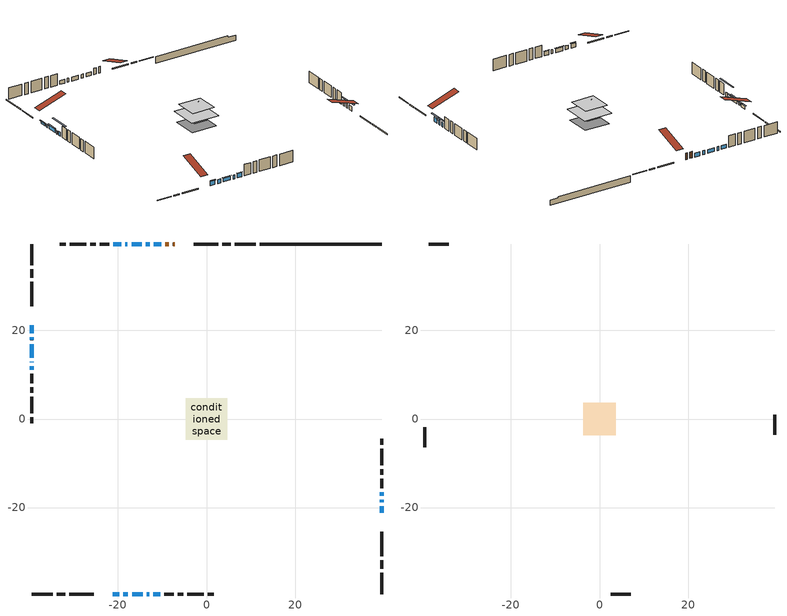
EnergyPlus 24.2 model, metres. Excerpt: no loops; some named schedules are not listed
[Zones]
conditioned space
 floor outside (Floor1 construction): -0.37,-0.37 -0.37,0.37 0.37,0.37 0.37,-0.37 z0.61
 floor adiabatic (AdiabaticFloorConstruction): -4.66,-4.66 -4.66,4.66 4.66,4.66 4.66,-4.66 z1.83
 floor foundation (Slab1 construction): -4.09,-4.09 -4.09,4.09 4.09,4.09 4.09,-4.09 z-1.52
 floor foundation (Slab2 construction): -2.1,-2.1 -2.1,2.1 2.1,2.1 2.1,-2.1 z0
 wall outside (RimJoist1 construction): 11.15,39.51 6.38,39.51 / -39.51,-39.51 -34.74,-39.51 / -39.51,39.51 -39.51,34.74 / 39.51,-39.51 39.51,-34.74 z0.61:0.91
 wall outside (RimJoist2 construction): 5.45,39.51 3.53,39.51 / -33.81,-39.51 -31.89,-39.51 / -39.51,33.81 -39.51,31.89 / 39.51,-33.81 39.51,-31.89 z0.61:0.91
 wall outside (RimJoist3 construction): 2.6,39.51 -2.9,39.51 / -30.96,-39.51 -25.46,-39.51 / -39.51,30.96 -39.51,25.46 / 39.51,-30.96 39.51,-25.46 z0.61:0.91
 wall outside (AdiabaticWallConstruction 1): -7.16,39.51 -7.56,39.51 / -8.49,39.51 -9.29,39.51 z0.61:2.64
 wall outside (AdiabaticWallConstruction): -39.51,21.2 -39.51,19.37 z0.61:1.47; -10.22,39.51 -11.93,39.51 / -12.86,39.51 -13.66,39.51 / -18.75,-39.51 -17.74,-39.51 / -14.59,39.51 -16.92,39.51 / -17.85,39.51 -18.36,39.51 / -13.45,-39.51 -12.94,-39.51 / -19.29,39.51 -21.01,39.51 z0.61:1.83; 39.51,-21.2 39.51,-19.68 / -21.2,-39.51 -19.68,-39.51 / -12.01,-39.51 -10.49,-39.51 / 39.51,-17.29 39.51,-16.58 z0.61:1.98; -39.51,18.45 -39.51,17.83 z0.61:1.22; -16.82,-39.51 -14.38,-39.51 / -39.51,16.91 -39.51,13.86 z0.61:1.78; 39.51,-18.75 39.51,-18.22 z0.61:2.21; -39.51,12.93 -39.51,12.8 z0.61:1.05; -39.51,11.87 -39.51,11.16 z0.61:1.93
 wall outside (Wall1 construction): -21.93,39.51 -24.09,39.51 / -9.56,-39.51 -7.4,-39.51 / -39.51,10.23 -39.51,8.08 / 39.51,-15.65 39.51,-13.5 z0.61:4.27
 wall outside (Wall3 construction): -25.02,39.51 -26.22,39.51 / -6.47,-39.51 -5.28,-39.51 / -39.51,7.15 -39.51,5.95 / 39.51,-12.57 39.51,-11.37 z0.61:4.27
 wall outside (Wall4 construction): -27.14,39.51 -30.85,39.51 / -4.35,-39.51 -0.64,-39.51 / -39.51,5.02 -39.51,1.31 / 39.51,-10.44 39.51,-6.73 z0.61:4.27
 wall outside (Wall5 construction): -31.78,39.51 -33.11,39.51 / 0.29,-39.51 1.62,-39.51 / -39.51,0.38 -39.51,-0.94 / 39.51,-5.8 39.51,-4.47 z0.61:4.27
 wall foundation (FoundationWall1 construction): 12.08,39.51,-1.52 12.08,39.51,0.61 36.77,39.51,0.61 36.77,39.51,0.16 39.51,39.51,0.16 39.51,39.51,-1.52
 window (WindowConstruction): -39.51,21.2 -39.51,19.38 z0.61:1.47
 window (WindowConstruction 5): -10.22,39.51 -11.93,39.51 z0.61:1.83
 window (WindowConstruction 6): 39.51,-21.2 39.51,-19.68 z0.61:1.98
 window (WindowConstruction 7): -12.86,39.51 -13.66,39.51 z0.61:1.83
 window (WindowConstruction 8): -21.2,-39.51 -19.68,-39.51 z0.61:1.98
 window (WindowConstruction 9): -18.75,-39.51 -17.74,-39.51 z0.61:1.83
 window (WindowConstruction 10): -39.51,18.45 -39.51,17.84 z0.61:1.22
 window (WindowConstruction 11): -14.59,39.51 -16.92,39.51 z0.61:1.83
 window (WindowConstruction 12): -16.81,-39.51 -14.38,-39.51 z0.61:1.78
 window (WindowConstruction 13): -39.51,16.91 -39.51,13.86 z0.61:1.78
 window (WindowConstruction 16): -17.85,39.51 -18.36,39.51 z0.61:1.83
 window (WindowConstruction 17): -13.45,-39.51 -12.94,-39.51 z0.61:1.83
 window (WindowConstruction 1): -19.29,39.51 -21,39.51 z0.61:1.83
 window (WindowConstruction 2): -12.01,-39.51 -10.49,-39.51 z0.61:1.98
 window (WindowConstruction 14): 39.51,-18.75 39.51,-18.22 z0.61:2.21
 window (WindowConstruction 15): -39.51,12.93 -39.51,12.8 z0.61:1.04
 window (WindowConstruction 3): 39.51,-17.29 39.51,-16.58 z0.61:1.98
 window (WindowConstruction 4): -39.51,11.87 -39.51,11.16 z0.61:1.93
 door (Door): -7.16,39.51 -7.56,39.51 z0.61:2.64
 door (Door 1): -8.49,39.51 -9.29,39.51 z0.61:2.64
 ceiling adiabatic (AdiabaticFloorConstruction): 4.66,-4.66 4.66,4.66 -4.66,4.66 -4.66,-4.66 z1.83
attic - vented
 floor to conditioned space (Floor2 construction Reversed): -3.67,-3.67 -3.67,3.67 3.67,3.67 3.67,-3.67 z4.27
 floor to conditioned space (Floor3 construction Reversed): -1.98,-1.98 -1.98,1.98 1.98,1.98 1.98,-1.98 z4.27
 floor to conditioned space (Floor4 construction Reversed): -2.1,-2.1 -2.1,2.1 2.1,2.1 2.1,-2.1 z4.27
 wall outside (Wall6 construction): -34.04,39.51 -38.58,39.51 / 2.55,-39.51 7.09,-39.51 / -39.51,-1.87 -39.51,-6.41 / 39.51,-3.54 39.51,1 z0.61:4.27
 roof outside (Roof1 construction): -6.23,39.51,4.27 -6.23,30.42,7.3 -3.83,30.42,7.3 -3.83,39.51,4.27; -22.13,-39.51,4.27 -22.13,-30.42,7.3 -24.53,-30.42,7.3 -24.53,-39.51,4.27; -39.51,22.13,4.27 -30.42,22.13,7.3 -30.42,24.53,7.3 -39.51,24.53,4.27; 39.51,-22.13,4.27 30.42,-22.13,7.3 30.42,-24.53,7.3 39.51,-24.53,4.27
shading: -39.51,19.23 -39.51,21.35 -39.81,21.35 -39.81,19.23 z1.62; 39.51,-18.77 39.51,-22.12 39.81,-22.12 39.81,-18.77 z2.89; -19.53,-39.51 -21.35,-39.51 -21.35,-39.81 -19.53,-39.81 z2.13; -39.51,17.54 -39.51,18.74 -39.81,18.74 -39.81,17.54 z1.52; -14.08,-39.51 -17.11,-39.51 -17.11,-39.66 -14.08,-39.66 z2.08; -39.51,13.56 -39.51,17.21 -39.81,17.21 -39.81,13.56 z2.08; -10.34,-39.51 -12.16,-39.51 -12.16,-39.66 -10.34,-39.66 z2.13; 39.51,-17.92 39.51,-19.05 40.12,-19.05 40.12,-17.92 z2.51; -39.51,12.19 -39.51,13.54 -39.81,13.54 -39.81,12.19 z1.65; 39.51,-15.67 39.51,-18.2 39.81,-18.2 39.81,-15.67 z2.89; -39.51,8.11 -39.51,14.92 -39.81,14.92 -39.81,8.11 z4.98
[Building]
Building 1: Terrain=Suburbs
[Site:Location]
Windsor AP_ON: Latitude {deg}=42.28; Longitude {deg}=-82.96; Time Zone {hr}=-5; Elevation {m}=190; Keep Site Location Information=Yes
[Site:GroundTemperature:Shallow]
6.34957, 4.46684, 4.31606, 5.20952, 8.79623, 12.3662, 15.4612, 17.4219, 17.5884, 15.9938, 12.9777, 9.51722
[Site:WaterMainsTemperature]
Calculation Method=Schedule; Temperature Schedule=mains temperature schedule
[Material] Roughness=Rough; Thermal Absorptance=0.9
Name | Thickness {m} | Conductivity {W/m-K} | Density {kg/m3} | Specific Heat {J/kg-K} | Solar Absorptance | Visible Absorptance
asphalt or fiberglass shingles | 0.00635 | 0.162714 | 1121.4 | 1465.45 | 0.4 | 0.4
ceiling loosefill ins | 0.0846667 | 0.0480833 | 16.02 | 1046.75 | 0.7 | 0.7
ceiling stud and cavity | 0.1397 | 0.0806272 | 65.682 | 1177.47 | 0.7 | 0.7
ceiling stud and cavity 1 | 0.1397 | 0.137024 | 65.682 | 1177.47 | 0.7 | 0.7
ceiling stud and cavity 2 | 0.1397 | 0.135619 | 65.682 | 1177.47 | 0.7 | 0.7
concrete 4.0 in. | 0.1016 | 1.803125 | 2242.8 | 837.4 | 0.7 | 0.7
concrete 8.0 in. | 0.2032 | 1.803125 | 2242.8 | 837.4 | 0.7 | 0.7
door material | 0.04445 | 0.053851 | 512.64 | 1214.23 | 0.7 | 0.7
door material 1 | 0.04445 | 0.327969 | 512.64 | 1214.23 | 0.7 | 0.7
exterior vertical ins | 0.0963331 | 0.029427 | 32.04 | 1214.23 | 0.7 | 0.7
floor covering | 0.0127 | 0.0433444 | 54.468 | 1339.84 | 0.6 | 0.6
floor rigid ins; rim joist rigid ins | 0.051816 | 0.029427 | 32.04 | 1214.23 | 0.7 | 0.7
floor rigid ins 1; wall rigid ins | 0.512978 | 0.029427 | 32.04 | 1214.23 | 0.7 | 0.7
floor stud and cavity | 0.1397 | 0.179417 | 92.3553 | 1139.71 | 0.7 | 0.7
floor stud and cavity 1 | 0.1397 | 1.75129 | 37.0049 | 1207.88 | 0.7 | 0.7
furniture material conditioned space 1 | 0.1524 | 0.115458 | 640.8 | 1214.23 | 0.6 | 0.6
gypsum board | 0.0127 | 0.160291 | 801 | 837.4 | 0.6 | 0.6
gypsum board 1 | 0.0127 | 0.160291 | 801 | 837.4 | 0.7 | 0.7
osb sheathing 0.5 in. | 0.0127 | 0.115458 | 512.64 | 1214.23 | 0.7 | 0.7
osb sheathing 0.75 in. | 0.01905 | 0.115458 | 512.64 | 1214.23 | 0.7 | 0.7
osb sheathing 2.0 in. | 0.0508 | 0.115458 | 512.64 | 1214.23 | 0.7 | 0.7
rim joist stud and cavity | 0.0508 | 0.172285 | 50.32683 | 1063.81 | 0.6 | 0.6
rim joist stud and cavity 1 | 0.0508 | 0.747799 | 125.044 | 1163.47 | 0.6 | 0.6
rim joist stud and cavity 2 | 0.0508 | 0.0337198 | 125.044 | 1163.47 | 0.6 | 0.6
wall stud and cavity | 0.1397 | 0.51858 | 139.0536 | 1170.24 | 0.7 | 0.7
wall stud and cavity 1 | 0.1397 | 0.0996715 | 139.0536 | 1170.24 | 0.7 | 0.7
wall stud and cavity 2 | 0.1397 | 0.528953 | 139.0536 | 1170.24 | 0.7 | 0.7
wall stud and cavity 3 | 0.1397 | 1.13356 | 139.0536 | 1170.24 | 0.7 | 0.7
wall stud and cavity 4 | 0.0889 | 6.1454 | 50.32683 | 1063.81 | 0.6 | 0.6
wall stud and cavity 5 | 0.0889 | 0.380278 | 52.3479 | 1209.89 | 0.7 | 0.7
wall stud and cavity 6 | 0.0889 | 0.391764 | 83.0341 | 1211.67 | 0.7 | 0.7
wood siding | 0.0254 | 0.102417 | 544.68 | 1172.36 | 0.84 | 0.84
wood siding 1 | 0.00254 | 0.102417 | 544.68 | 1172.36 | 0.84 | 0.84
wood siding 2; wood siding 3; wood siding 4 | 0.0254 | 0.102417 | 544.68 | 1172.36 | 0.7 | 0.7
[WindowMaterial:SimpleGlazingSystem]
Name | U-Factor {W/m2-K} | Solar Heat Gain Coefficient
WindowMaterial | 3.04284 | 0.37
WindowMaterial 1 | 2.95994 | 0.48
WindowMaterial 2 | 3.000823 | 0.43
WindowMaterial 3 | 2.77541 | 0.42
WindowMaterial 4 | 2.35012 | 0.54
WindowMaterial 5 | 5.20275 | 0.65
WindowMaterial 6 | 5.4435 | 0.7
WindowMaterial 7 | 2.67945 | 0.11
WindowMaterial 8 | 3.0048 | 0.06
WindowMaterial 9 | 2.396116 | 0.35
[Construction]
AdiabaticFloorConstruction: floor stud and cavity 1, floor rigid ins 1, osb sheathing 0.75 in., floor covering
AdiabaticWallConstruction: wood siding 3, wall rigid ins, wall stud and cavity 5, gypsum board
AdiabaticWallConstruction 1: wood siding 4, wall rigid ins, wall stud and cavity 5, gypsum board
Door: door material
Door 1: door material 1
Floor1 construction: floor stud and cavity, floor rigid ins, osb sheathing 0.75 in., floor covering
Floor2 construction Reversed: gypsum board, ceiling stud and cavity
Floor3 construction Reversed: gypsum board, ceiling stud and cavity 1, ceiling loosefill ins
Floor4 construction Reversed: gypsum board, ceiling stud and cavity 2, ceiling loosefill ins
FoundationWall1 construction: concrete 8.0 in., gypsum board 1
furniture construction conditioned space 1: furniture material conditioned space 1
PartitionWallConstruction: gypsum board, wall stud and cavity 6, gypsum board
RimJoist1 construction: wood siding 2, rim joist stud and cavity
RimJoist2 construction: wood siding 2, osb sheathing 2.0 in., rim joist stud and cavity 1
RimJoist3 construction: wood siding 2, rim joist rigid ins, osb sheathing 2.0 in., rim joist stud and cavity 2
Roof1 construction: asphalt or fiberglass shingles
Slab1 construction; Slab2 construction: concrete 4.0 in.
Wall1 construction: wood siding, osb sheathing 0.5 in., wall stud and cavity, gypsum board
Wall3 construction: wood siding, osb sheathing 0.5 in., wall stud and cavity 1, gypsum board
Wall4 construction: wood siding, osb sheathing 0.5 in., wall stud and cavity 2, gypsum board
Wall5 construction: wood siding, osb sheathing 0.5 in., wall stud and cavity 3, gypsum board
Wall6 construction: wood siding 1, wall stud and cavity 4
WindowConstruction: WindowMaterial
WindowConstruction 1; WindowConstruction 2; WindowConstruction 5; WindowConstruction 6; WindowConstruction 8: WindowMaterial 1
WindowConstruction 10: WindowMaterial 5
WindowConstruction 11; WindowConstruction 12; WindowConstruction 13: WindowMaterial 6
WindowConstruction 14: WindowMaterial 7
WindowConstruction 15: WindowMaterial 8
WindowConstruction 16; WindowConstruction 17: WindowMaterial 9
WindowConstruction 3; WindowConstruction 7: WindowMaterial 2
WindowConstruction 4: WindowMaterial 3
WindowConstruction 9: WindowMaterial 4
[Zone] Multiplier=1; Part of Total Floor Area=Yes
Name | Volume {m3}
attic - vented | 42.791
conditioned space | 472.8
[Space]
Name | Zone | Volume {m3}
attic - vented 1 | attic - vented | 42.791
conditioned space 1 | conditioned space | 472.8
[ZoneInfiltration:EffectiveLeakageArea]
infil attic - vented 1: Zone or Space=attic - vented 1; Schedule=Always On Discrete; Effective Air Leakage Area {cm2}=3868; Stack Coefficient=0.000464962; Wind Coefficient=1.4569e-05
[ZoneMixing]
whole house fan mix: Zone or Space=attic - vented; Schedule=Always On Continuous; Design Flow Rate Calculation Method=Flow/Zone; Design Flow Rate {m3/s}=0; Source Zone or Space=conditioned space
[SurfaceProperty:ExposedFoundationPerimeter] Exposed Perimeter Calculation Method=TotalExposedPerimeter
Name | Total Exposed Perimeter {m}
Slab1 | 27.432
Slab2 | 11.887
[InternalMass] Zone or ZoneList=conditioned space; Space or SpaceList=conditioned space 1
Name | Construction | Surface Area {m2}
furniture mass conditioned space 1 | furniture construction conditioned space 1 | 68.8041
partition wall mass | PartitionWallConstruction | 172.01
[Lights]
interior lighting: Zone or ZoneList or Space or SpaceList=conditioned space 1; Schedule=interior lighting schedule; Design Level Calculation Method=LightingLevel; Lighting Level {W}=343.2; Return Air Fraction=0; Fraction Radiant=0.6; Fraction Visible=0.2; Fraction Replaceable=1
[People]
occupants: Zone or ZoneList or Space or SpaceList=conditioned space 1; Number of People Schedule=occupants schedule; Number of People Calculation Method=People; Number of People=3; Fraction Radiant=0.314171; Sensible Heat Fraction=0.56303; Activity Level Schedule=occupants activity schedule; Carbon Dioxide Generation Rate {m3/s-W}=0; Enable ASHRAE 55 Comfort Warnings=No; Mean Radiant Temperature Calculation Type=EnclosureAveraged
[ElectricEquipment] Zone or ZoneList or Space or SpaceList=conditioned space 1; Design Level Calculation Method=EquipmentLevel
Name | Schedule | Design Level {W} | Fraction Latent | Fraction Radiant | Fraction Lost
clothes dryer | clothes dryer schedule | 140.772 | 0.015 | 0.081 | 0.85
clothes washer | clothes washer schedule | 32.1985 | 0.03 | 0.162 | 0.7
cooking range | cooking range schedule | 215.147 | 0.08 | 0.432 | 0.2
dishwasher | dishwasher schedule | 66.8632 | 0.3 | 0.18 | 0.4
fridge | fridge schedule | 72.9452 | 0 | 0.6 | 0
mech vent bath fan 0 | mech vent bath fan 0 schedule | 25.1 | 0 | 0 | 1
mech vent bath fan 1 | mech vent bath fan 1 schedule | 25.1 | 0 | 0 | 1
mech vent house fan | mech vent house fan schedule | 0 | 0 | 0 | 1
mech vent house fan cfis | mech vent house fan cfis schedule | 0 | 0 | 0 | 0
mech vent range fan 0 | mech vent range fan 0 schedule | 57 | 0 | 0 | 1
misc plug loads | misc plug loads schedule | 494.7 | 0.045 | 0.513 | 0.1
whole house fan | Always On Discrete | 0 | 0 | 0 | 1
[OtherEquipment] Zone or ZoneList or Space or SpaceList=conditioned space 1; Design Level Calculation Method=EquipmentLevel
Name | Fuel Type | Schedule | Design Level {W} | Fraction Latent | Fraction Radiant | Fraction Lost
clothes dryer 1 | Electricity | clothes dryer schedule | 0 | 0.015 | 0.081 | 0.85
cooking range 1 | Electricity | cooking range schedule | 0 | 0.08 | 0.432 | 0.2
general water use latent | None | general water use schedule | 62.594 | 1 | 0 | 0
general water use sensible | None | general water use schedule | -61.6891 | 0 | 0.6 | 0
mech vent house fan latent load | None | Always On Discrete | 0 | 1 | 0 | 0
mech vent house fan sensible load | None | Always On Discrete | 0 | 0 | 0 | 0
water heater energy adjustment1 | NaturalGas | Always On Discrete | 0.01 | 0 | 0 | 1
[ZoneInfiltration:DesignFlowRate] Zone or ZoneList or Space or SpaceList=conditioned space 1; Schedule=Always On Discrete; Design Flow Rate Calculation Method=Flow/Zone; Design Flow Rate {m3/s}=0
infil flow; natural vent flow; whole house fan flow
[Foundation:Kiva] Initial Indoor Air Temperature {C}=18; Wall Depth Below Slab {m}=0.2032
Name | Wall Height Above Grade {m} | Custom Block Material Name 1 | Custom Block Depth 1 {m} | Custom Block X Position 1 {m} | Custom Block Z Position 1 {m}
Foundation Kiva 1 | 0.609996 | exterior vertical ins | 2.13 | 0.2159 | 0
Foundation Kiva 2 | 0.1016
[Foundation:Kiva:Settings]
Soil Conductivity {W/m-K}=0.849921; Soil Density {kg/m3}=1842.3; Soil Specific Heat {J/kg-K}=418.7; Ground Solar Absorptivity=0.9; Ground Thermal Absorptivity=0.9; Ground Surface Roughness {m}=0.03; Far-Field Width {m}=40; Deep-Ground Boundary Condition=ZeroFlux; Deep-Ground Depth {m}=40; Minimum Cell Dimension {m}=0.2; Maximum Cell Growth Coefficient=3; Simulation Timestep=Timestep
[Exterior:Lights]
exterior lighting: Schedule=exterior lighting schedule; Design Level {W}=75.6
[Schedule:Constant]
Name | Hourly Value
Always On Continuous; mech vent house fan schedule; mech vent house fan cfis schedule; Always On Discrete | 1
occupants activity schedule | 117.228
fridge schedule | 0
[Schedule:Week:Daily]
interior lighting schedule Week Rule - Jan1-Jan27: interior lighting schedule day, interior lighting schedule day, interior lighting schedule day, interior lighting schedule day, interior lighting schedule day, interior lighting schedule day, interior lighting schedule day, interior lighting schedule default day, interior lighting schedule default day, interior lighting schedule default day, interior lighting schedule default day, interior lighting schedule default day
interior lighting schedule Week Rule - Jan28-Feb3: interior lighting schedule day, interior lighting schedule day, interior lighting schedule day, interior lighting schedule day, interior lighting schedule day 1, interior lighting schedule day 1, interior lighting schedule day 1, interior lighting schedule default day, interior lighting schedule default day, interior lighting schedule default day, interior lighting schedule default day, interior lighting schedule default day
interior lighting schedule Week Rule - Feb4-Feb24: interior lighting schedule day 1, interior lighting schedule day 1, interior lighting schedule day 1, interior lighting schedule day 1, interior lighting schedule day 1, interior lighting schedule day 1, interior lighting schedule day 1, interior lighting schedule default day, interior lighting schedule default day, interior lighting schedule default day, interior lighting schedule default day, interior lighting schedule default day
interior lighting schedule Week Rule - Feb25-Mar3: interior lighting schedule day 1, interior lighting schedule day 1, interior lighting schedule day 1, interior lighting schedule day 1, interior lighting schedule day 2, interior lighting schedule day 2, interior lighting schedule day 2, interior lighting schedule default day, interior lighting schedule default day, interior lighting schedule default day, interior lighting schedule default day, interior lighting schedule default day
interior lighting schedule Week Rule - Mar4-Mar31: interior lighting schedule day 2, interior lighting schedule day 2, interior lighting schedule day 2, interior lighting schedule day 2, interior lighting schedule day 2, interior lighting schedule day 2, interior lighting schedule day 2, interior lighting schedule default day, interior lighting schedule default day, interior lighting schedule default day, interior lighting schedule default day, interior lighting schedule default day
interior lighting schedule Week Rule - Apr1-Apr28: interior lighting schedule day 3, interior lighting schedule day 3, interior lighting schedule day 3, interior lighting schedule day 3, interior lighting schedule day 3, interior lighting schedule day 3, interior lighting schedule day 3, interior lighting schedule default day, interior lighting schedule default day, interior lighting schedule default day, interior lighting schedule default day, interior lighting schedule default day
interior lighting schedule Week Rule - Apr29-May5: interior lighting schedule day 3, interior lighting schedule day 3, interior lighting schedule day 4, interior lighting schedule day 4, interior lighting schedule day 4, interior lighting schedule day 4, interior lighting schedule day 4, interior lighting schedule default day, interior lighting schedule default day, interior lighting schedule default day, interior lighting schedule default day, interior lighting schedule default day
interior lighting schedule Week Rule - May6-May26: interior lighting schedule day 4, interior lighting schedule day 4, interior lighting schedule day 4, interior lighting schedule day 4, interior lighting schedule day 4, interior lighting schedule day 4, interior lighting schedule day 4, interior lighting schedule default day, interior lighting schedule default day, interior lighting schedule default day, interior lighting schedule default day, interior lighting schedule default day
interior lighting schedule Week Rule - May27-Jun2: interior lighting schedule day 4, interior lighting schedule day 4, interior lighting schedule day 4, interior lighting schedule day 4, interior lighting schedule day 4, interior lighting schedule day 5, interior lighting schedule day 5, interior lighting schedule default day, interior lighting schedule default day, interior lighting schedule default day, interior lighting schedule default day, interior lighting schedule default day
interior lighting schedule Week Rule - Jun3-Jun30: interior lighting schedule day 5, interior lighting schedule day 5, interior lighting schedule day 5, interior lighting schedule day 5, interior lighting schedule day 5, interior lighting schedule day 5, interior lighting schedule day 5, interior lighting schedule default day, interior lighting schedule default day, interior lighting schedule default day, interior lighting schedule default day, interior lighting schedule default day
interior lighting schedule Week Rule - Jul1-Jul28: interior lighting schedule day 6, interior lighting schedule day 6, interior lighting schedule day 6, interior lighting schedule day 6, interior lighting schedule day 6, interior lighting schedule day 6, interior lighting schedule day 6, interior lighting schedule default day, interior lighting schedule default day, interior lighting schedule default day, interior lighting schedule default day, interior lighting schedule default day
interior lighting schedule Week Rule - Jul29-Aug4: interior lighting schedule day 6, interior lighting schedule day 6, interior lighting schedule day 6, interior lighting schedule day 7, interior lighting schedule day 7, interior lighting schedule day 7, interior lighting schedule day 7, interior lighting schedule default day, interior lighting schedule default day, interior lighting schedule default day, interior lighting schedule default day, interior lighting schedule default day
interior lighting schedule Week Rule - Aug5-Aug25: interior lighting schedule day 7, interior lighting schedule day 7, interior lighting schedule day 7, interior lighting schedule day 7, interior lighting schedule day 7, interior lighting schedule day 7, interior lighting schedule day 7, interior lighting schedule default day, interior lighting schedule default day, interior lighting schedule default day, interior lighting schedule default day, interior lighting schedule default day
interior lighting schedule Week Rule - Aug26-Sep1: interior lighting schedule day 7, interior lighting schedule day 7, interior lighting schedule day 7, interior lighting schedule day 7, interior lighting schedule day 7, interior lighting schedule day 7, interior lighting schedule day 8, interior lighting schedule default day, interior lighting schedule default day, interior lighting schedule default day, interior lighting schedule default day, interior lighting schedule default day
interior lighting schedule Week Rule - Sep2-Sep29: interior lighting schedule day 8, interior lighting schedule day 8, interior lighting schedule day 8, interior lighting schedule day 8, interior lighting schedule day 8, interior lighting schedule day 8, interior lighting schedule day 8, interior lighting schedule default day, interior lighting schedule default day, interior lighting schedule default day, interior lighting schedule default day, interior lighting schedule default day
interior lighting schedule Week Rule - Sep30-Oct6: interior lighting schedule day 8, interior lighting schedule day 9, interior lighting schedule day 9, interior lighting schedule day 9, interior lighting schedule day 9, interior lighting schedule day 9, interior lighting schedule day 9, interior lighting schedule default day, interior lighting schedule default day, interior lighting schedule default day, interior lighting schedule default day, interior lighting schedule default day
interior lighting schedule Week Rule - Oct7-Oct27: interior lighting schedule day 9, interior lighting schedule day 9, interior lighting schedule day 9, interior lighting schedule day 9, interior lighting schedule day 9, interior lighting schedule day 9, interior lighting schedule day 9, interior lighting schedule default day, interior lighting schedule default day, interior lighting schedule default day, interior lighting schedule default day, interior lighting schedule default day
interior lighting schedule Week Rule - Oct28-Nov3: interior lighting schedule day 9, interior lighting schedule day 9, interior lighting schedule day 9, interior lighting schedule day 9, interior lighting schedule day 10, interior lighting schedule day 10, interior lighting schedule day 10, interior lighting schedule default day, interior lighting schedule default day, interior lighting schedule default day, interior lighting schedule default day, interior lighting schedule default day
interior lighting schedule Week Rule - Nov4-Nov24: interior lighting schedule day 10, interior lighting schedule day 10, interior lighting schedule day 10, interior lighting schedule day 10, interior lighting schedule day 10, interior lighting schedule day 10, interior lighting schedule day 10, interior lighting schedule default day, interior lighting schedule default day, interior lighting schedule default day, interior lighting schedule default day, interior lighting schedule default day
interior lighting schedule Week Rule - Nov25-Dec1: interior lighting schedule day 10, interior lighting schedule day 10, interior lighting schedule day 10, interior lighting schedule day 10, interior lighting schedule day 10, interior lighting schedule day 10, interior lighting schedule day 11, interior lighting schedule default day, interior lighting schedule default day, interior lighting schedule default day, interior lighting schedule default day, interior lighting schedule default day
interior lighting schedule Week Rule - Dec2-Dec31: interior lighting schedule day 11, interior lighting schedule day 11, interior lighting schedule day 11, interior lighting schedule day 11, interior lighting schedule day 11, interior lighting schedule day 11, interior lighting schedule day 11, interior lighting schedule default day, interior lighting schedule default day, interior lighting schedule default day, interior lighting schedule default day, interior lighting schedule default day
occupants schedule Week Rule - Jan1-Dec31: occupants schedule day, occupants schedule day, occupants schedule day, occupants schedule day, occupants schedule day, occupants schedule day, occupants schedule day, occupants schedule default day, occupants schedule default day, occupants schedule default day, occupants schedule default day, occupants schedule default day
clothes dryer schedule Week Rule - Jan1-Dec31: clothes dryer schedule day, clothes dryer schedule day, clothes dryer schedule day, clothes dryer schedule day, clothes dryer schedule day, clothes dryer schedule day, clothes dryer schedule day, clothes dryer schedule default day, clothes dryer schedule default day, clothes dryer schedule default day, clothes dryer schedule default day, clothes dryer schedule default day
clothes washer schedule Week Rule - Jan1-Dec31: clothes washer schedule day, clothes washer schedule day, clothes washer schedule day, clothes washer schedule day, clothes washer schedule day, clothes washer schedule day, clothes washer schedule day, clothes washer schedule default day, clothes washer schedule default day, clothes washer schedule default day, clothes washer schedule default day, clothes washer schedule default day
cooking range schedule Week Rule - Jan1-Dec31: cooking range schedule day, cooking range schedule day, cooking range schedule day, cooking range schedule day, cooking range schedule day, cooking range schedule day, cooking range schedule day, cooking range schedule default day, cooking range schedule default day, cooking range schedule default day, cooking range schedule default day, cooking range schedule default day
dishwasher schedule Week Rule - Jan1-Dec31: dishwasher schedule day, dishwasher schedule day, dishwasher schedule day, dishwasher schedule day, dishwasher schedule day, dishwasher schedule day, dishwasher schedule day, dishwasher schedule default day, dishwasher schedule default day, dishwasher schedule default day, dishwasher schedule default day, dishwasher schedule default day
mech vent bath fan 0 schedule Week Rule - Jan1-Dec31: mech vent bath fan 0 schedule day, mech vent bath fan 0 schedule day, mech vent bath fan 0 schedule day, mech vent bath fan 0 schedule day, mech vent bath fan 0 schedule day, mech vent bath fan 0 schedule day, mech vent bath fan 0 schedule day, mech vent bath fan 0 schedule default day, mech vent bath fan 0 schedule default day, mech vent bath fan 0 schedule default day, mech vent bath fan 0 schedule default day, mech vent bath fan 0 schedule default day
mech vent bath fan 1 schedule Week Rule - Jan1-Dec31: mech vent bath fan 1 schedule day, mech vent bath fan 1 schedule day, mech vent bath fan 1 schedule day, mech vent bath fan 1 schedule day, mech vent bath fan 1 schedule day, mech vent bath fan 1 schedule day, mech vent bath fan 1 schedule day, mech vent bath fan 1 schedule default day, mech vent bath fan 1 schedule default day, mech vent bath fan 1 schedule default day, mech vent bath fan 1 schedule default day, mech vent bath fan 1 schedule default day
mech vent range fan 0 schedule Week Rule - Jan1-Dec31: mech vent range fan 0 schedule day, mech vent range fan 0 schedule day, mech vent range fan 0 schedule day, mech vent range fan 0 schedule day, mech vent range fan 0 schedule day, mech vent range fan 0 schedule day, mech vent range fan 0 schedule day, mech vent range fan 0 schedule default day, mech vent range fan 0 schedule default day, mech vent range fan 0 schedule default day, mech vent range fan 0 schedule default day, mech vent range fan 0 schedule default day
misc plug loads schedule Week Rule - Jan1-Dec31: misc plug loads schedule day, misc plug loads schedule day, misc plug loads schedule day, misc plug loads schedule day, misc plug loads schedule day, misc plug loads schedule day, misc plug loads schedule day, misc plug loads schedule default day, misc plug loads schedule default day, misc plug loads schedule default day, misc plug loads schedule default day, misc plug loads schedule default day
general water use schedule Week Rule - Jan1-Dec31: general water use schedule day, general water use schedule day, general water use schedule day, general water use schedule day, general water use schedule day, general water use schedule day, general water use schedule day, general water use schedule default day, general water use schedule default day, general water use schedule default day, general water use schedule default day, general water use schedule default day
exterior lighting schedule Week Rule - Jan1-Jan27: exterior lighting schedule day, exterior lighting schedule day, exterior lighting schedule day, exterior lighting schedule day, exterior lighting schedule day, exterior lighting schedule day, exterior lighting schedule day, exterior lighting schedule default day, exterior lighting schedule default day, exterior lighting schedule default day, exterior lighting schedule default day, exterior lighting schedule default day
exterior lighting schedule Week Rule - Jan28-Feb3: exterior lighting schedule day, exterior lighting schedule day, exterior lighting schedule day, exterior lighting schedule day, exterior lighting schedule day 1, exterior lighting schedule day 1, exterior lighting schedule day 1, exterior lighting schedule default day, exterior lighting schedule default day, exterior lighting schedule default day, exterior lighting schedule default day, exterior lighting schedule default day
exterior lighting schedule Week Rule - Feb4-Feb24: exterior lighting schedule day 1, exterior lighting schedule day 1, exterior lighting schedule day 1, exterior lighting schedule day 1, exterior lighting schedule day 1, exterior lighting schedule day 1, exterior lighting schedule day 1, exterior lighting schedule default day, exterior lighting schedule default day, exterior lighting schedule default day, exterior lighting schedule default day, exterior lighting schedule default day
exterior lighting schedule Week Rule - Feb25-Mar3: exterior lighting schedule day 1, exterior lighting schedule day 1, exterior lighting schedule day 1, exterior lighting schedule day 1, exterior lighting schedule day 2, exterior lighting schedule day 2, exterior lighting schedule day 2, exterior lighting schedule default day, exterior lighting schedule default day, exterior lighting schedule default day, exterior lighting schedule default day, exterior lighting schedule default day
exterior lighting schedule Week Rule - Mar4-Mar31: exterior lighting schedule day 2, exterior lighting schedule day 2, exterior lighting schedule day 2, exterior lighting schedule day 2, exterior lighting schedule day 2, exterior lighting schedule day 2, exterior lighting schedule day 2, exterior lighting schedule default day, exterior lighting schedule default day, exterior lighting schedule default day, exterior lighting schedule default day, exterior lighting schedule default day
exterior lighting schedule Week Rule - Apr1-Apr28: exterior lighting schedule day 3, exterior lighting schedule day 3, exterior lighting schedule day 3, exterior lighting schedule day 3, exterior lighting schedule day 3, exterior lighting schedule day 3, exterior lighting schedule day 3, exterior lighting schedule default day, exterior lighting schedule default day, exterior lighting schedule default day, exterior lighting schedule default day, exterior lighting schedule default day
[Schedule:Year]
interior lighting schedule: interior lighting schedule Week Rule - Jan1-Jan27, 1, 1, 1, 27, interior lighting schedule Week Rule - Jan28-Feb3, 1, 28, 2, 3, interior lighting schedule Week Rule - Feb4-Feb24, 2, 4, 2, 24, interior lighting schedule Week Rule - Feb25-Mar3, 2, 25, 3, 3, interior lighting schedule Week Rule - Mar4-Mar31, 3, 4, 3, 31, interior lighting schedule Week Rule - Apr1-Apr28, 4, 1, 4, 28, interior lighting schedule Week Rule - Apr29-May5, 4, 29, 5, 5, interior lighting schedule Week Rule - May6-May26, 5, 6, 5, 26, interior lighting schedule Week Rule - May27-Jun2, 5, 27, 6, 2, interior lighting schedule Week Rule - Jun3-Jun30, 6, 3, 6, 30, interior lighting schedule Week Rule - Jul1-Jul28, 7, 1, 7, 28, interior lighting schedule Week Rule - Jul29-Aug4, 7, 29, 8, 4, interior lighting schedule Week Rule - Aug5-Aug25, 8, 5, 8, 25, interior lighting schedule Week Rule - Aug26-Sep1, 8, 26, 9, 1, interior lighting schedule Week Rule - Sep2-Sep29, 9, 2, 9, 29, interior lighting schedule Week Rule - Sep30-Oct6, 9, 30, 10, 6, interior lighting schedule Week Rule - Oct7-Oct27, 10, 7, 10, 27, interior lighting schedule Week Rule - Oct28-Nov3, 10, 28, 11, 3, interior lighting schedule Week Rule - Nov4-Nov24, 11, 4, 11, 24, interior lighting schedule Week Rule - Nov25-Dec1, 11, 25, 12, 1, interior lighting schedule Week Rule - Dec2-Dec31, 12, 2, 12, 31
occupants schedule: occupants schedule Week Rule - Jan1-Dec31, 1, 1, 12, 31
clothes dryer schedule: clothes dryer schedule Week Rule - Jan1-Dec31, 1, 1, 12, 31
clothes washer schedule: clothes washer schedule Week Rule - Jan1-Dec31, 1, 1, 12, 31
cooking range schedule: cooking range schedule Week Rule - Jan1-Dec31, 1, 1, 12, 31
dishwasher schedule: dishwasher schedule Week Rule - Jan1-Dec31, 1, 1, 12, 31
mech vent bath fan 0 schedule: mech vent bath fan 0 schedule Week Rule - Jan1-Dec31, 1, 1, 12, 31
mech vent bath fan 1 schedule: mech vent bath fan 1 schedule Week Rule - Jan1-Dec31, 1, 1, 12, 31
mech vent range fan 0 schedule: mech vent range fan 0 schedule Week Rule - Jan1-Dec31, 1, 1, 12, 31
misc plug loads schedule: misc plug loads schedule Week Rule - Jan1-Dec31, 1, 1, 12, 31
general water use schedule: general water use schedule Week Rule - Jan1-Dec31, 1, 1, 12, 31
exterior lighting schedule: exterior lighting schedule Week Rule - Jan1-Jan27, 1, 1, 1, 27, exterior lighting schedule Week Rule - Jan28-Feb3, 1, 28, 2, 3, exterior lighting schedule Week Rule - Feb4-Feb24, 2, 4, 2, 24, exterior lighting schedule Week Rule - Feb25-Mar3, 2, 25, 3, 3, exterior lighting schedule Week Rule - Mar4-Mar31, 3, 4, 3, 31, exterior lighting schedule Week Rule - Apr1-Apr28, 4, 1, 4, 28, exterior lighting schedule Week Rule - Apr29-May5, 4, 29, 5, 5, exterior lighting schedule Week Rule - May6-May26, 5, 6, 5, 26, exterior lighting schedule Week Rule - May27-Jun2, 5, 27, 6, 2, exterior lighting schedule Week Rule - Jun3-Jun30, 6, 3, 6, 30, exterior lighting schedule Week Rule - Jul1-Jul28, 7, 1, 7, 28, exterior lighting schedule Week Rule - Jul29-Aug4, 7, 29, 8, 4, exterior lighting schedule Week Rule - Aug5-Aug25, 8, 5, 8, 25, exterior lighting schedule Week Rule - Aug26-Sep1, 8, 26, 9, 1, exterior lighting schedule Week Rule - Sep2-Sep29, 9, 2, 9, 29, exterior lighting schedule Week Rule - Sep30-Oct6, 9, 30, 10, 6, exterior lighting schedule Week Rule - Oct7-Oct27, 10, 7, 10, 27, exterior lighting schedule Week Rule - Oct28-Nov3, 10, 28, 11, 3, exterior lighting schedule Week Rule - Nov4-Nov24, 11, 4, 11, 24, exterior lighting schedule Week Rule - Nov25-Dec1, 11, 25, 12, 1, exterior lighting schedule Week Rule - Dec2-Dec31, 12, 2, 12, 31
[Schedule:Compact]
mains temperature schedule: Through: 01/01, For: AllDays, Until: 24:00, 9.71556, Through: 01/02, For: AllDays, Until: 24:00, 9.65056, Through: 01/03, For: AllDays, Until: 24:00, 9.58667, Through: 01/04, For: AllDays, Until: 24:00, 9.52389, Through: 01/05, For: AllDays, Until: 24:00, 9.46278, Through: 01/06, For: AllDays, Until: 24:00, 9.40278, Through: 01/07, For: AllDays, Until: 24:00, 9.34444, Through: 01/08, For: AllDays, Until: 24:00, 9.28778, Through: 01/09, For: AllDays, Until: 24:00, 9.23222, Through: 01/10, For: AllDays, Until: 24:00, 9.17778, Through: 01/11, For: AllDays, Until: 24:00, 9.125, Through: 01/12, For: AllDays, Until: 24:00, 9.07389, Through: 01/13, For: AllDays, Until: 24:00, 9.02444, Through: 01/14, For: AllDays, Until: 24:00, 8.97611, Through: 01/15, For: AllDays, Until: 24:00, 8.92944, Through: 01/16, For: AllDays, Until: 24:00, 8.88444, Through: 01/17, For: AllDays, Until: 24:00, 8.84056, Through: 01/18, For: AllDays, Until: 24:00, 8.79889, Through: 01/19, For: AllDays, Until: 24:00, 8.75833, Through: 01/20, For: AllDays, Until: 24:00, 8.71944, Through: 01/21, For: AllDays, Until: 24:00, 8.68222, Through: 01/22, For: AllDays, Until: 24:00, 8.64667, Through: 01/23, For: AllDays, Until: 24:00, 8.61222, Through: 01/24, For: AllDays, Until: 24:00, 8.58, Through: 01/25, For: AllDays, Until: 24:00, 8.54944, Through: 01/26, For: AllDays, Until: 24:00, 8.52, Through: 01/27, For: AllDays, Until: 24:00, 8.49278, Through: 01/28, For: AllDays, Until: 24:00, 8.46722, Through: 01/29, For: AllDays, Until: 24:00, 8.44278, Through: 01/30, For: AllDays, Until: 24:00, 8.42056, Through: 01/31, For: AllDays, Until: 24:00, 8.39944, Through: 02/01, For: AllDays, Until: 24:00, 8.38056, Through: 02/02, For: AllDays, Until: 24:00, 8.36333, Through: 02/03, For: AllDays, Until: 24:00, 8.34778, Through: 02/04, For: AllDays, Until: 24:00, 8.33389, Through: 02/05, For: AllDays, Until: 24:00, 8.32167, Through: 02/06, For: AllDays, Until: 24:00, 8.31111, Through: 02/07, For: AllDays, Until: 24:00, 8.30222, Through: 02/08, For: AllDays, Until: 24:00, 8.295, Through: 02/09, For: AllDays, Until: 24:00, 8.29, Through: 02/10, For: AllDays, Until: 24:00, 8.28611, Through: 02/11, For: AllDays, Until: 24:00, 8.28444, Through: 02/12, For: AllDays, Until: 24:00, 8.28444, Through: 02/13, For: AllDays, Until: 24:00, 8.28611, Through: 02/14, For: AllDays, Until: 24:00, 8.28889, Through: 02/15, For: AllDays, Until: 24:00, 8.29444, Through: 02/16, For: AllDays, Until: 24:00, 8.30111, Through: 02/17, For: AllDays, Until: 24:00, 8.30944, Through: 02/18, For: AllDays, Until: 24:00, 8.31944, Through: 02/19, For: AllDays, Until: 24:00, 8.33167, Through: 02/20, For: AllDays, Until: 24:00, 8.345, Through: 02/21, For: AllDays, Until: 24:00, 8.36056, Through: 02/22, For: AllDays, Until: 24:00, 8.37778, Through: 02/23, For: AllDays, Until: 24:00, 8.39611, Through: 02/24, For: AllDays, Until: 24:00, 8.41667, Through: 02/25, For: AllDays, Until: 24:00, 8.43889, Through: 02/26, For: AllDays, Until: 24:00, 8.46278, Through: 02/27, For: AllDays, Until: 24:00, 8.48833, Through: 02/28, For: AllDays, Until: 24:00, 8.51556, Through: 03/01, For: AllDays, Until: 24:00, 8.54444, Through: 03/02, For: AllDays, Until: 24:00, 8.575, Through: 03/03, For: AllDays, Until: 24:00, 8.60667, Through: 03/04, For: AllDays, Until: 24:00, 8.64056, Through: 03/05, For: AllDays, Until: 24:00, 8.67611, Through: 03/06, For: AllDays, Until: 24:00, 8.71278, Through: 03/07, For: AllDays, Until: 24:00, 8.75167, Through: 03/08, For: AllDays, Until: 24:00, 8.79167, Through: 03/09, For: AllDays, Until: 24:00, 8.83333, Through: 03/10, For: AllDays, Until: 24:00, 8.87667, Through: 03/11, For: AllDays, Until: 24:00, 8.92167, Through: 03/12, For: AllDays, Until: 24:00, 8.96833, Through: 03/13, For: AllDays, Until: 24:00, 9.01611, Through: 03/14, For: AllDays, Until: 24:00, 9.06556, Through: 03/15, For: AllDays, Until: 24:00, 9.11667, Through: 03/16, For: AllDays, Until: 24:00, 9.16889, Through: 03/17, For: AllDays, Until: 24:00, 9.22278, Through: 03/18, For: AllDays, Until: 24:00, 9.27833, Through: 03/19, For: AllDays, Until: 24:00, 9.335, Through: 03/20, For: AllDays, Until: 24:00, 9.39333, Through: 03/21, For: AllDays, Until: 24:00, 9.45278, Through: 03/22, For: AllDays, Until: 24:00, 9.51389, Through: 03/23, For: AllDays, Until: 24:00, 9.57611, Through: 03/24, For: AllDays, Until: 24:00, 9.64, Through: 03/25, For: AllDays, Until: 24:00, 9.705, Through: 03/26, For: AllDays, Until: 24:00, 9.77111, Through: 03/27, For: AllDays, Until: 24:00, 9.83889, Through: 03/28, For: AllDays, Until: 24:00, 9.90778, Through: 03/29, For: AllDays, Until: 24:00, 9.97778, Through: 03/30, For: AllDays, Until: 24:00, 10.0489, Through: 03/31, For: AllDays, Until: 24:00, 10.1217, Through: 04/01, For: AllDays, Until: 24:00, 10.1956, Through: 04/02, For: AllDays, Until: 24:00, 10.2706, Through: 04/03, For: AllDays, Until: 24:00, 10.3461, Through: 04/04, For: AllDays, Until: 24:00, 10.4233, Through: 04/05, For: AllDays, Until: 24:00, 10.5017, Through: 04/06, For: AllDays, Until: 24:00, 10.5811, Through: 04/07, For: AllDays, Until: 24:00, 10.6617, Through: 04/08, For: AllDays, Until: 24:00, 10.7428, Through: 04/09, For: AllDays, Until: 24:00, 10.825, Through: 04/10, For: AllDays, Until: 24:00, 10.9089, Through: 04/11, For: AllDays, Until: 24:00, 10.9928, Through: 04/12, For: AllDays, Until: 24:00, 11.0783, Through: 04/13, For: AllDays, Until: 24:00, 11.1644, Through: 04/14, For: AllDays, Until: 24:00, 11.2517, Through: 04/15, For: AllDays, Until: 24:00, 11.3394, Through: 04/16, For: AllDays, Until: 24:00, 11.4278, Through: 04/17, For: AllDays, Until: 24:00, 11.5178, Through: 04/18, For: AllDays, Until: 24:00, 11.6078, Through: 04/19, For: AllDays, Until: 24:00, 11.6989, Through: 04/20, For: AllDays, Until: 24:00, 11.7906, Through: 04/21, For: AllDays, Until: 24:00, 11.8828, Through: 04/22, For: AllDays, Until: 24:00, 11.9761, Through: 04/23, For: AllDays, Until: 24:00, 12.07, Through: 04/24, For: AllDays, Until: 24:00, 12.1639, Through: 04/25, For: AllDays, Until: 24:00, 12.2589, Through: 04/26, For: AllDays, Until: 24:00, 12.3544, Through: 04/27, For: AllDays, Until: 24:00, 12.4506, Through: 04/28, For: AllDays, Until: 24:00, 12.5472, Through: 04/29, For: AllDays, Until: 24:00, 12.6439, Through: 04/30, For: AllDays, Until: 24:00, 12.7411, Through: 05/01, For: AllDays, Until: 24:00, 12.8389, Through: 05/02, For: AllDays, Until: 24:00, 12.9372, Through: 05/03, For: AllDays, Until: 24:00, 13.0356, Through: 05/04, For: AllDays, Until: 24:00, 13.1344, Through: 05/05, For: AllDays, Until: 24:00, 13.2339, Through: 05/06, For: AllDays, Until: 24:00, 13.3333, Through: 05/07, For: AllDays, Until: 24:00, 13.4328, Through: 05/08, For: AllDays, Until: 24:00, 13.5328, Through: 05/09, For: AllDays, Until: 24:00, 13.6328, Through: 05/10, For: AllDays, Until: 24:00, 13.7328, Through: 05/11, For: AllDays, Until: 24:00, 13.8328, Through: 05/12, For: AllDays, Until: 24:00, 13.9333, Through: 05/13, For: AllDays, Until: 24:00, 14.0339, Through: 05/14, For: AllDays, Until: 24:00, 14.1344, Through: 05/15, For: AllDays, Until: 24:00, 14.2344, Through: 05/16, For: AllDays, Until: 24:00, 14.335, Through: 05/17, For: AllDays, Until: 24:00, 14.4356, Through: 05/18, For: AllDays, Until: 24:00, 14.5356, Through: 05/19, For: AllDays, Until: 24:00, 14.6356, Through: 05/20, For: AllDays, Until: 24:00, 14.7356, Through: 05/21, For: AllDays, Until: 24:00, 14.8356, Through: 05/22, For: AllDays, Until: 24:00, 14.935, Through: 05/23, For: AllDays, Until: 24:00, 15.0344, Through: 05/24, For: AllDays, Until: 24:00, 15.1333, Through: 05/25, For: AllDays, Until: 24:00, 15.2322, Through: 05/26, For: AllDays, Until: 24:00, 15.3306, Through: 05/27, For: AllDays, Until: 24:00, 15.4283, Through: 05/28, For: AllDays, Until: 24:00, 15.5261, Through: 05/29, For: AllDays, Until: 24:00, 15.6233, Through: 05/30, For: AllDays, Until: 24:00, 15.7206, Through: 05/31, For: AllDays, Until: 24:00, 15.8167, Through: 06/01, For: AllDays, Until: 24:00, 15.9128, Through: 06/02, For: AllDays, Until: 24:00, 16.0078, Through: 06/03, For: AllDays, Until: 24:00, 16.1028, Through: 06/04, For: AllDays, Until: 24:00, 16.1967, Through: 06/05, For: AllDays, Until: 24:00, 16.2906, Through: 06/06, For: AllDays, Until: 24:00, 16.3833, Through: 06/07, For: AllDays, Until: 24:00, 16.4756, Through: 06/08, For: AllDays, Until: 24:00, 16.5672, Through: 06/09, For: AllDays, Until: 24:00, 16.6578, Through: 06/10, For: AllDays, Until: 24:00, 16.7478, Through: 06/11, For: AllDays, Until: 24:00, 16.8372, Through: 06/12, For: AllDays, Until: 24:00, 16.9256, Through: 06/13, For: AllDays, Until: 24:00, 17.0133, Through: 06/14, For: AllDays, Until: 24:00, 17.1, Through: 06/15, For: AllDays, Until: 24:00, 17.1861, Through: 06/16, For: AllDays, Until: 24:00, 17.2711, Through: 06/17, For: AllDays, Until: 24:00, 17.355, Through: 06/18, For: AllDays, Until: 24:00, 17.4383, Through: 06/19, For: AllDays, Until: 24:00, 17.5206, Through: 06/20, For: AllDays, Until: 24:00, 17.6017, Through: 06/21, For: AllDays, Until: 24:00, 17.6817, Through: 06/22, For: AllDays, Until: 24:00, 17.7606, Through: 06/23, For: AllDays, Until: 24:00, 17.8383, Through: 06/24, For: AllDays, Until: 24:00, 17.9156, Through: 06/25, For: AllDays, Until: 24:00, 17.9911, Through: 06/26, For: AllDays, Until: 24:00, 18.0656, Through: 06/27, For: AllDays, Until: 24:00, 18.1389, Through: 06/28, For: AllDays, Until: 24:00, 18.2111, Through: 06/29, For: AllDays, Until: 24:00, 18.2822, Through: 06/30, For: AllDays, Until: 24:00, 18.3522, Through: 07/01, For: AllDays, Until: 24:00, 18.4206, Through: 07/02, For: AllDays, Until: 24:00, 18.4878, Through: 07/03, For: AllDays, Until: 24:00, 18.5539, Through: 07/04, For: AllDays, Until: 24:00, 18.6183, Through: 07/05, For: AllDays, Until: 24:00, 18.6817, Through: 07/06, For: AllDays, Until: 24:00, 18.7439, Through: 07/07, For: AllDays, Until: 24:00, 18.8044, Through: 07/08, For: AllDays, Until: 24:00, 18.8639, Through: 07/09, For: AllDays, Until: 24:00, 18.9217, Through: 07/10, For: AllDays, Until: 24:00, 18.9778, Through: 07/11, For: AllDays, Until: 24:00, 19.0328, Through: 07/12, For: AllDays, Until: 24:00, 19.0861, Through: 07/13, For: AllDays, Until: 24:00, 19.1383, Through: 07/14, For: AllDays, Until: 24:00, 19.1889, Through: 07/15, For: AllDays, Until: 24:00, 19.2378, Through: 07/16, For: AllDays, Until: 24:00, 19.2856, Through: 07/17, For: AllDays, Until: 24:00, 19.3311, Through: 07/18, For: AllDays, Until: 24:00, 19.3761, Through: 07/19, For: AllDays, Until: 24:00, 19.4189, Through: 07/20, For: AllDays, Until: 24:00, 19.46, Through: 07/21, For: AllDays, Until: 24:00, 19.5, Through: 07/22, For: AllDays, Until: 24:00, 19.5378, Through: 07/23, For: AllDays, Until: 24:00, 19.5744, Through: 07/24, For: AllDays, Until: 24:00, 19.6094, Through: 07/25, For: AllDays, Until: 24:00, 19.6428, Through: 07/26, For: AllDays, Until: 24:00, 19.6744, Through: 07/27, For: AllDays, Until: 24:00, 19.7044, Through: 07/28, For: AllDays, Until: 24:00, 19.7328, Through: 07/29, For: AllDays, Until: 24:00, 19.7594, Through: 07/30, For: AllDays, Until: 24:00, 19.7844, Through: 07/31, For: AllDays, Until: 24:00, 19.8078, Through: 08/01, For: AllDays, Until: 24:00, 19.8294, Through: 08/02, For: AllDays, Until: 24:00, 19.8494, Through: 08/03, For: AllDays, Until: 24:00, 19.8678, Through: 08/04, For: AllDays, Until: 24:00, 19.8844, Through: 08/05, For: AllDays, Until: 24:00, 19.8994, Through: 08/06, For: AllDays, Until: 24:00, 19.9122, Through: 08/07, For: AllDays, Until: 24:00, 19.9239, Through: 08/08, For: AllDays, Until: 24:00, 19.9333, Through: 08/09, For: AllDays, Until: 24:00, 19.9417, Through: 08/10, For: AllDays, Until: 24:00, 19.9478, Through: 08/11, For: AllDays, Until: 24:00, 19.9522, Through: 08/12, For: AllDays, Until: 24:00, 19.9556, Through: 08/13, For: AllDays, Until: 24:00, 19.9567, Through: 08/14, For: AllDays, Until: 24:00, 19.9556, Through: 08/15, For: AllDays, Until: 24:00, 19.9533, Through: 08/16, For: AllDays, Until: 24:00, 19.9494, Through: 08/17, For: AllDays, Until: 24:00, 19.9433, Through: 08/18, For: AllDays, Until: 24:00, 19.9361, Through: 08/19, For: AllDays, Until: 24:00, 19.9267, Through: 08/20, For: AllDays, Until: 24:00, 19.9156, Through: 08/21, For: AllDays, Until: 24:00, 19.9033, Through: 08/22, For: AllDays, Until: 24:00, 19.8889, Through: 08/23, For: AllDays, Until: 24:00, 19.8728, Through: 08/24, For: AllDays, Until: 24:00, 19.855, Through: 08/25, For: AllDays, Until: 24:00, 19.835, Through: 08/26, For: AllDays, Until: 24:00, 19.8139, Through: 08/27, For: AllDays, Until: 24:00, 19.7911, Through: 08/28, For: AllDays, Until: 24:00, 19.7667, Through: 08/29, For: AllDays, Until: 24:00, 19.7406, Through: 08/30, For: AllDays, Until: 24:00, 19.7122, Through: 08/31, For: AllDays, Until: 24:00, 19.6828, Through: 09/01, For: AllDays, Until: 24:00, 19.6517, Through: 09/02, For: AllDays, Until: 24:00, 19.6189, Through: 09/03, For: AllDays, Until: 24:00, 19.5844, Through: 09/04, For: AllDays, Until: 24:00, 19.5483, Through: 09/05, For: AllDays, Until: 24:00, 19.5106, Through: 09/06, For: AllDays, Until: 24:00, 19.4711, Through: 09/07, For: AllDays, Until: 24:00, 19.4306, Through: 09/08, For: AllDays, Until: 24:00, 19.3878, Through: 09/09, For: AllDays, Until: 24:00, 19.3439, Through: 09/10, For: AllDays, Until: 24:00, 19.2983, Through: 09/11, For: AllDays, Until: 24:00, 19.2511, Through: 09/12, For: AllDays, Until: 24:00, 19.2028, Through: 09/13, For: AllDays, Until: 24:00, 19.1528, Through: 09/14, For: AllDays, Until: 24:00, 19.1011, Through: 09/15, For: AllDays, Until: 24:00, 19.0478, Through: 09/16, For: AllDays, Until: 24:00, 18.9933, Through: 09/17, For: AllDays, Until: 24:00, 18.9372, Through: 09/18, For: AllDays, Until: 24:00, 18.88, Through: 09/19, For: AllDays, Until: 24:00, 18.8211, Through: 09/20, For: AllDays, Until: 24:00, 18.7611, Through: 09/21, For: AllDays, Until: 24:00, 18.6994, Through: 09/22, For: AllDays, Until: 24:00, 18.6361, Through: 09/23, For: AllDays, Until: 24:00, 18.5722, Through: 09/24, For: AllDays, Until: 24:00, 18.5067, Through: 09/25, For: AllDays, Until: 24:00, 18.4394, Through: 09/26, For: AllDays, Until: 24:00, 18.3711, Through: 09/27, For: AllDays, Until: 24:00, 18.3017, Through: 09/28, For: AllDays, Until: 24:00, 18.2311, Through: 09/29, For: AllDays, Until: 24:00, 18.1594, Through: 09/30, For: AllDays, Until: 24:00, 18.0861, Through: 10/01, For: AllDays, Until: 24:00, 18.0122, Through: 10/02, For: AllDays, Until: 24:00, 17.9367, Through: 10/03, For: AllDays, Until: 24:00, 17.86, Through: 10/04, For: AllDays, Until: 24:00, 17.7822, Through: 10/05, For: AllDays, Until: 24:00, 17.7039, Through: 10/06, For: AllDays, Until: 24:00, 17.6239, Through: 10/07, For: AllDays, Until: 24:00, 17.5428, Through: 10/08, For: AllDays, Until: 24:00, 17.4611, Through: 10/09, For: AllDays, Until: 24:00, 17.3783, Through: 10/10, For: AllDays, Until: 24:00, 17.2944, Through: 10/11, For: AllDays, Until: 24:00, 17.21, Through: 10/12, For: AllDays, Until: 24:00, 17.1239, Through: 10/13, For: AllDays, Until: 24:00, 17.0378, Through: 10/14, For: AllDays, Until: 24:00, 16.95, Through: 10/15, For: AllDays, Until: 24:00, 16.8617, Through: 10/16, For: AllDays, Until: 24:00, 16.7728, Through: 10/17, For: AllDays, Until: 24:00, 16.6828, Through: 10/18, For: AllDays, Until: 24:00, 16.5922, Through: 10/19, For: AllDays, Until: 24:00, 16.5011, Through: 10/20, For: AllDays, Until: 24:00, 16.4089, Through: 10/21, For: AllDays, Until: 24:00, 16.3161, Through: 10/22, For: AllDays, Until: 24:00, 16.2228, Through: 10/23, For: AllDays, Until: 24:00, 16.1289, Through: 10/24, For: AllDays, Until: 24:00, 16.0344, Through: 10/25, For: AllDays, Until: 24:00, 15.9389, Through: 10/26, For: AllDays, Until: 24:00, 15.8433, Through: 10/27, For: AllDays, Until: 24:00, 15.7472, Through: 10/28, For: AllDays, Until: 24:00, 15.6506, Through: 10/29, For: AllDays, Until: 24:00, 15.5533, Through: 10/30, For: AllDays, Until: 24:00, 15.4561, Through: 10/31, For: AllDays, Until: 24:00, 15.3578, Through: 11/01, For: AllDays, Until: 24:00, 15.2594, Through: 11/02, For: AllDays, Until: 24:00, 15.1611, Through: 11/03, For: AllDays, Until: 24:00, 15.0617, Through: 11/04, For: AllDays, Until: 24:00, 14.9628, Through: 11/05, For: AllDays, Until: 24:00, 14.8633, Through: 11/06, For: AllDays, Until: 24:00, 14.7633, Through: 11/07, For: AllDays, Until: 24:00, 14.6633, Through: 11/08, For: AllDays, Until: 24:00, 14.5633, Through: 11/09, For: AllDays, Until: 24:00, 14.4633, Through: 11/10, For: AllDays, Until: 24:00, 14.3628, Through: 11/11, For: AllDays, Until: 24:00, 14.2628, Through: 11/12, For: AllDays, Until: 24:00, 14.1622, Through: 11/13, For: AllDays, Until: 24:00, 14.0617, Through: 11/14, For: AllDays, Until: 24:00, 13.9611, Through: 11/15, For: AllDays, Until: 24:00, 13.8611, Through: 11/16, For: AllDays, Until: 24:00, 13.7606, Through: 11/17, For: AllDays, Until: 24:00, 13.6606, Through: 11/18, For: AllDays, Until: 24:00, 13.5606, Through: 11/19, For: AllDays, Until: 24:00, 13.4606, Through: 11/20, For: AllDays, Until: 24:00, 13.3611, Through: 11/21, For: AllDays, Until: 24:00, 13.2617, Through: 11/22, For: AllDays, Until: 24:00, 13.1622, Through: 11/23, For: AllDays, Until: 24:00, 13.0633, Through: 11/24, For: AllDays, Until: 24:00, 12.9644, Through: 11/25, For: AllDays, Until: 24:00, 12.8661, Through: 11/26, For: AllDays, Until: 24:00, 12.7683, Through: 11/27, For: AllDays, Until: 24:00, 12.6711, Through: 11/28, For: AllDays, Until: 24:00, 12.5739, Through: 11/29, For: AllDays, Until: 24:00, 12.4772, Through: 11/30, For: AllDays, Until: 24:00, 12.3811, Through: 12/01, For: AllDays, Until: 24:00, 12.2856, Through: 12/02, For: AllDays, Until: 24:00, 12.1906, Through: 12/03, For: AllDays, Until: 24:00, 12.0961, Through: 12/04, For: AllDays, Until: 24:00, 12.0022, Through: 12/05, For: AllDays, Until: 24:00, 11.9089, Through: 12/06, For: AllDays, Until: 24:00, 11.8161, Through: 12/07, For: AllDays, Until: 24:00, 11.7244, Through: 12/08, For: AllDays, Until: 24:00, 11.6333, Through: 12/09, For: AllDays, Until: 24:00, 11.5428, Through: 12/10, For: AllDays, Until: 24:00, 11.4528, Through: 12/11, For: AllDays, Until: 24:00, 11.3639, Through: 12/12, For: AllDays, Until: 24:00, 11.2756, Through: 12/13, For: AllDays, Until: 24:00, 11.1883, Through: 12/14, For: AllDays, Until: 24:00, 11.1022, Through: 12/15, For: AllDays, Until: 24:00, 11.0167, Through: 12/16, For: AllDays, Until: 24:00, 10.9322, Through: 12/17, For: AllDays, Until: 24:00, 10.8483, Through: 12/18, For: AllDays, Until: 24:00, 10.7656, Through: 12/19, For: AllDays, Until: 24:00, 10.6839, Through: 12/20, For: AllDays, Until: 24:00, 10.6033, Through: 12/21, For: AllDays, Until: 24:00, 10.5239, Through: 12/22, For: AllDays, Until: 24:00, 10.445, Through: 12/23, For: AllDays, Until: 24:00, 10.3678, Through: 12/24, For: AllDays, Until: 24:00, 10.2911, Through: 12/25, For: AllDays, Until: 24:00, 10.2161, Through: 12/26, For: AllDays, Until: 24:00, 10.1422, Through: 12/27, For: AllDays, Until: 24:00, 10.0689, Through: 12/28, For: AllDays, Until: 24:00, 9.99722, Through: 12/29, For: AllDays, Until: 24:00, 9.92722, Through: 12/30, For: AllDays, Until: 24:00, 9.85778, Through: 12/31, For: AllDays, Until: 24:00, 9.79
